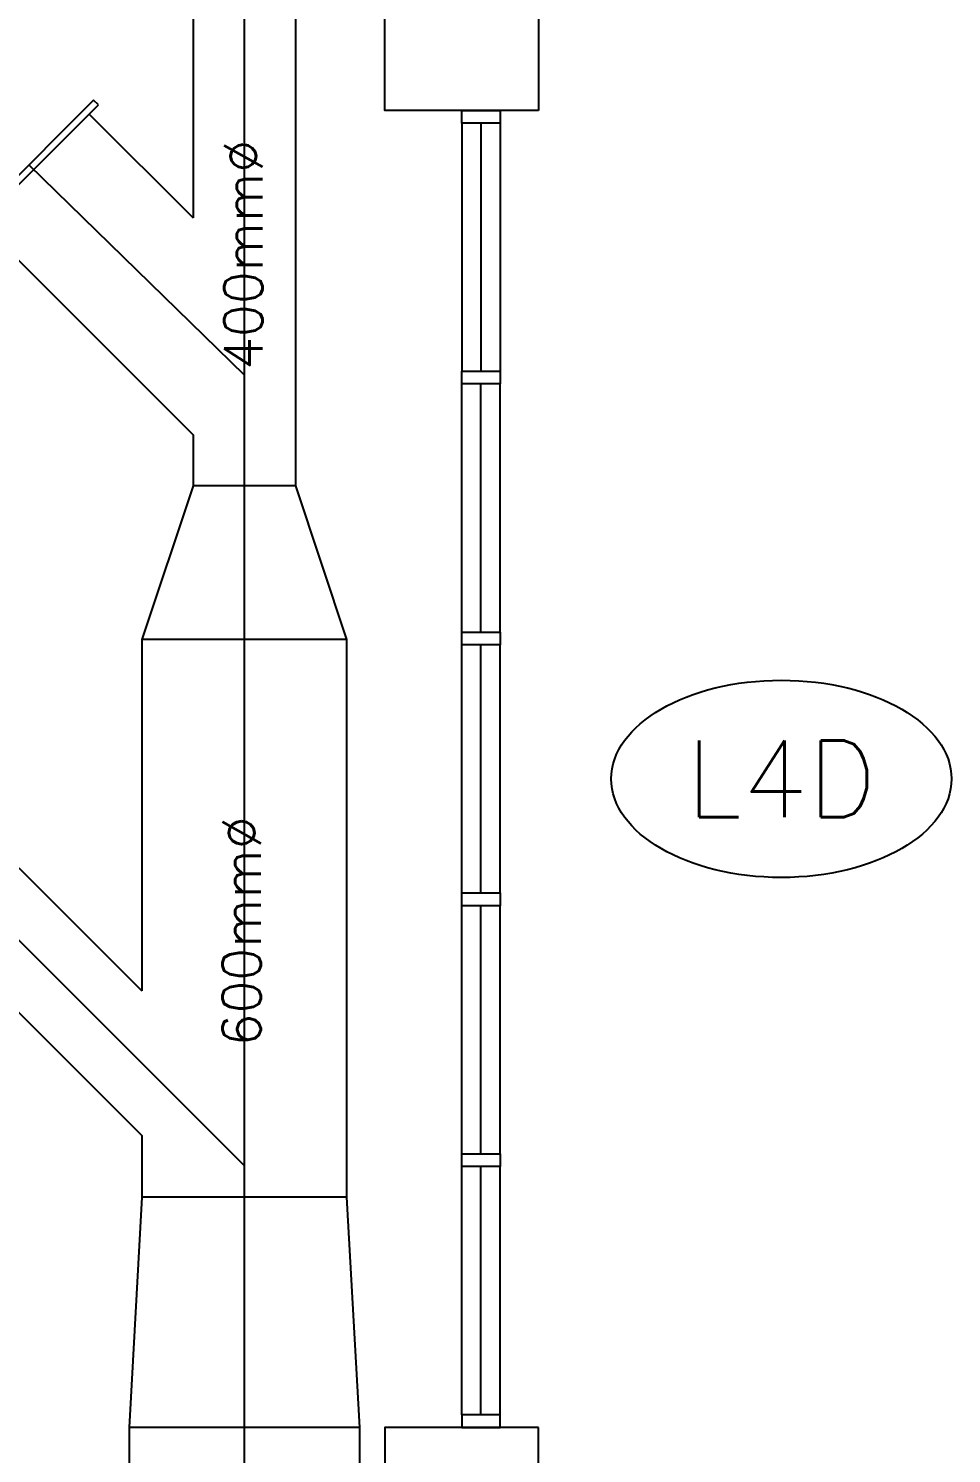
# Model space of a CAD drawing. Header units: inches. Extents: x 68509 to 118759, y -70653 to -42503.
# Drawn here: x 96816 to 100423, y -55055 to -49483 of the extents above; entities that cross this region are included whole.
import ezdxf
from ezdxf.enums import TextEntityAlignment as Align

# ---------------------------------------------------------------- set-up
doc = ezdxf.new("R2010")
doc.units = ezdxf.units.IN
doc.header["$MEASUREMENT"] = 0
doc.layers.add('M-X-BKGD', color=8, linetype='Continuous')
doc.styles.add('SIMPLEX', font='simplex.shx')
doc.styles.add('SIMS', font='simplex.shx')

msp = doc.modelspace()

# ---------------------------------------------------------------- linework, layer by layer
at = {"layer": 'M-X-BKGD', "ltscale": 0.003}
for p, q in [((97659, -43327.6), (97659, -68502.9)), ((96817.5, -50015.7), (97659, -50837.4)), ((93776, -50045.7), (97659, -53928.6))]:
    msp.add_line(p, q, dxfattribs=at)
at = {"layer": 'M-X-BKGD', "ltscale": 0.2}
for p, q in [((97459, -47056.7), (97459, -50222.8)), ((97859, -47056.8), (97859, -51271.3)), ((98209, -49802.9), (98209, -49202.9)), ((98809, -49202.9), (98809, -49802.9)), ((98809, -49802.9), (98209, -49802.9)), ((98509, -49852.9), (98509, -49802.9)), ((98509, -49802.9), (98659, -49802.9)), ((98659, -49802.9), (98659, -49852.9)), ((98659, -49852.9), (98509, -49852.9)), ((98509, -49852.9), (98509, -50822.9)), ((98584, -49852.9), (98584, -50822.9)), ((98659, -49852.9), (98659, -50822.9)), ((98509, -50872.9), (98509, -50822.9)), ((98509, -50822.9), (98659, -50822.9)), ((98659, -50822.9), (98659, -50872.9)), ((98659, -50872.9), (98509, -50872.9)), ((98509, -51842.9), (98509, -50872.9)), ((98584, -51842.9), (98584, -50872.9)), ((98659, -51842.9), (98659, -50872.9)), ((97459, -51071.3), (97459, -51271.3)), ((97259, -51871.3), (97259, -53245.8)), ((98059, -51871.3), (98059, -54052.9)), ((98509, -51892.9), (98509, -51842.9)), ((98509, -51842.9), (98659, -51842.9)), ((98659, -51842.9), (98659, -51892.9)), ((98659, -51892.9), (98509, -51892.9)), ((98509, -52862.9), (98509, -51892.9)), ((98584, -52862.9), (98584, -51892.9)), ((98659, -52862.9), (98659, -51892.9)), ((98509, -52912.9), (98509, -52862.9)), ((98509, -52862.9), (98659, -52862.9)), ((98659, -52862.9), (98659, -52912.9)), ((98659, -52912.9), (98509, -52912.9)), ((98509, -53882.9), (98509, -52912.9)), ((98584, -53882.9), (98584, -52912.9)), ((98659, -53882.9), (98659, -52912.9)), ((97259, -53811.5), (97259, -54052.9)), ((98509, -53932.9), (98509, -53882.9)), ((98509, -53882.9), (98659, -53882.9)), ((98659, -53932.9), (98509, -53932.9)), ((98509, -54902.9), (98509, -53932.9)), ((98584, -54902.9), (98584, -53932.9)), ((98659, -53882.9), (98659, -53932.9)), ((98659, -54902.9), (98659, -53932.9)), ((98659, -54902.9), (98509, -54902.9)), ((98509, -54902.9), (98509, -54952.9)), ((98659, -54952.9), (98659, -54902.9)), ((97209, -54952.9), (97209, -56190)), ((98109, -54952.9), (98109, -68052.9)), ((98809, -54952.9), (98209, -54952.9)), ((98209, -54952.9), (98209, -55552.9)), ((98509, -54952.9), (98659, -54952.9)), ((98809, -55552.9), (98809, -54952.9))]:
    msp.add_line(p, q, dxfattribs=at)
at = {"layer": 'M-X-BKGD'}
for p, q in [((97070.1, -49763.2), (96575.1, -50258.2)), ((97053.5, -49817.3), (97088.8, -49782)), ((97088.8, -49782), (97070.1, -49763.2)), ((97053.5, -49817.3), (96629.2, -50241.6)), ((97053.5, -49817.3), (97459, -50222.8)), ((98509, -49852.9), (98509, -50822.9)), ((98584, -49852.9), (98584, -50822.9)), ((98659, -49852.9), (98659, -50822.9)), ((96629.2, -50241.6), (97459, -51071.3)), ((98509, -51842.9), (98509, -50872.9)), ((98584, -51842.9), (98584, -50872.9)), ((98659, -51842.9), (98659, -50872.9)), ((97459, -51271.3), (97259, -51871.3)), ((97859, -51271.3), (97459, -51271.3)), ((97859, -51271.3), (98059, -51871.3)), ((98059, -51871.3), (97259, -51871.3)), ((98509, -52862.9), (98509, -51892.9)), ((98584, -52862.9), (98584, -51892.9)), ((98659, -52862.9), (98659, -51892.9)), ((96778.4, -52764.1), (97259, -53245.8)), ((98509, -53882.9), (98509, -52912.9)), ((98584, -53882.9), (98584, -52912.9)), ((98659, -53882.9), (98659, -52912.9)), ((96494.6, -53047.1), (97259, -53811.5)), ((98509, -54902.9), (98509, -53932.9)), ((98584, -54902.9), (98584, -53932.9)), ((98659, -54902.9), (98659, -53932.9)), ((97259, -54052.9), (97209, -54952.9)), ((98059, -54052.9), (97259, -54052.9)), ((98059, -54052.9), (98109, -54952.9)), ((98109, -54952.9), (97209, -54952.9))]:
    msp.add_line(p, q, dxfattribs=at)
for points in [[(98809, -49802.9), (98209, -49802.9), (98209, -49202.9), (98809, -49202.9)], [(98659, -49852.9), (98509, -49852.9), (98509, -49802.9), (98659, -49802.9)], [(98659, -50872.9), (98509, -50872.9), (98509, -50822.9), (98659, -50822.9)], [(98659, -51892.9), (98509, -51892.9), (98509, -51842.9), (98659, -51842.9)], [(98659, -52912.9), (98509, -52912.9), (98509, -52862.9), (98659, -52862.9)], [(98659, -53932.9), (98509, -53932.9), (98509, -53882.9), (98659, -53882.9)], [(98659, -54902.9), (98509, -54902.9), (98509, -54952.9), (98659, -54952.9)], [(98809, -54952.9), (98209, -54952.9), (98209, -55552.9), (98809, -55552.9)]]:
    msp.add_lwpolyline(points, close=True, dxfattribs=at)
msp.add_ellipse((99758.5, -52416.8), major_axis=(-665, 0), ratio=0.580004, dxfattribs=at)

# ---------------------------------------------------------------- texts
at = {"layer": 'M-X-BKGD', "style": 'SIMS'}
for s, p in [('400mm∅', (97730.2, -50817.8, -422.2)), ('600mm∅', (97723.6, -53463, -422.2))]:
    msp.add_text(s, height=150, rotation=90, dxfattribs=at).set_placement(p)
at = {"layer": 'M-X-BKGD', "style": 'SIMPLEX'}
msp.add_text('L4D', height=300, dxfattribs=at).set_placement((99758.5, -52416.8), align=Align.MIDDLE_CENTER)

doc.saveas('drawing.dxf')
